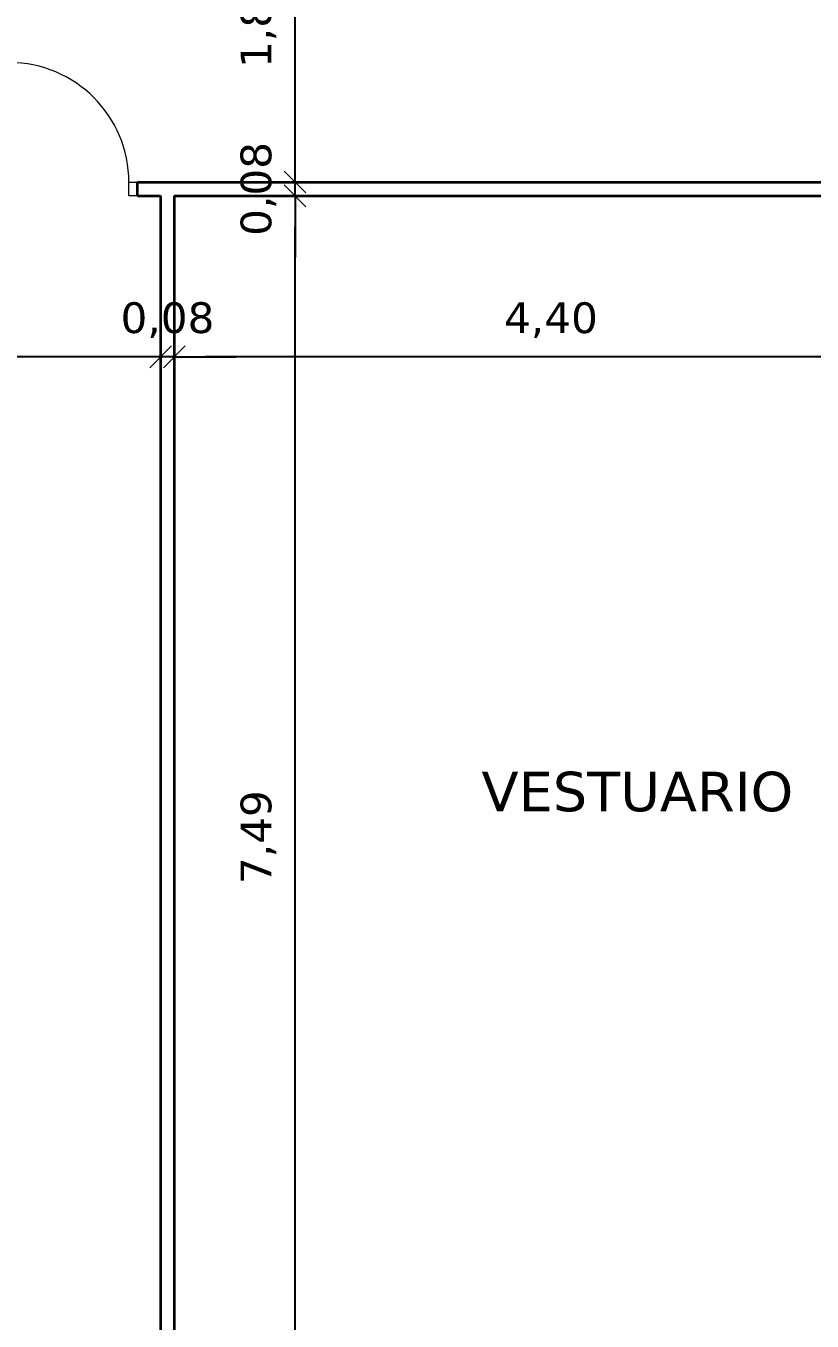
# Model space of a CAD drawing. Header units: metres. Extents: x -163 to 91, y -12 to 67.
# Drawn here: x -84.99 to -80.4, y -5.01 to 2.55 of the extents above; entities that cross this region are included whole.
import ezdxf

# ---------------------------------------------------------------- set-up
doc = ezdxf.new("R2010")
doc.units = ezdxf.units.M
doc.header["$LTSCALE"] = 0.508
doc.header["$PDMODE"] = 1
doc.header["$PDSIZE"] = -2
doc.layers.get('0').update_dxf_attribs({"lineweight": 18})
for name, color, linetype, lineweight in [('CARPINTERIA', 7, 'Continuous', 13), ('Dimension', 7, 'Continuous', 5), ('Muros', 7, 'Continuous', 35), ('None', 7, 'Continuous', 5), ('Zócalo', 7, 'Continuous', 9)]:
    doc.layers.add(name, color=color, linetype=linetype, lineweight=lineweight)
doc.styles.add('HoratioDBol', font='')
doc.styles.add('Verdana', font='verdana.ttf')
doc.styles.get('HoratioDBol').set_extended_font_data('HoratioDBol')
doc.dimstyles.new('personal', dxfattribs={"dimtxt": 0.214974, "dimasz": 0.179989, "dimexe": 0.15, "dimexo": 0.159, "dimgap": 0.001, "dimtad": 1, "dimzin": 3, "dimtxsty": 'HoratioDBol', "dimblk": 'VW_SLASH', "dimcen": 0, "dimdle": 0.001, "dimazin": 0, "dimtfac": 0.8, "dimtix": 1, "dimtmove": 0, "dimatfit": 0, "dimldrblk": 'VW_CONCAVEFILLED', "dimfxl": 0, "dimfrac": 2, "dimtolj": 1, "dimtzin": 3, "dimarcsym": 0})

# ---------------------------------------------------------------- blocks, each defined once
blk = doc.blocks.new('P 0.80 (0.10)')
at = {"layer": 'CARPINTERIA', "color": 0, "flags": 128}
for points in [[(-0.33, 0.739), (-0.35, 0.739), (-0.35, 0.04), (-0.33, 0.04)], [(-0.4, 0.0395), (-0.35, 0.0395), (-0.35, -0.0405), (-0.4, -0.0405)], [(0.35, 0.0395), (0.4, 0.0395), (0.4, -0.0405), (0.35, -0.0405)]]:
    blk.add_lwpolyline(points, close=True, dxfattribs=at)
at = {"layer": 'CARPINTERIA', "color": 0}
blk.add_arc((-0.35, 0.038), 0.7, 0, 90, dxfattribs=at)
blk = doc.blocks.new('VW_SLASH')
at = {"color": 0, "linetype": 'ByBlock', "lineweight": -2}
blk.add_line((0, 0), (-1, 0), dxfattribs=at)
at = {"layer": 'Zócalo', "color": 0}
blk.add_lwpolyline([(0.354, 0.354), (-0.354, -0.354)], dxfattribs=at)
blk = doc.blocks.new('*D309')
at = {"layer": 'Defpoints', "color": 0, "lineweight": 0, "transparency": 16777216}
for p in [(-89.0285, 0.62), (-84.2035, 0.34), (-89.0285, 0.2709)]:
    blk.add_point(p, dxfattribs=at)
at = {"layer": 'Dimension', "color": 0, "lineweight": -2, "transparency": 16777216}
for p, q in [((-89.0285, 0.4299), (-89.0285, 0.77)), ((-84.2035, 0.499), (-84.2035, 0.77)), ((-84.3835, 0.62), (-88.8485, 0.62))]:
    blk.add_line(p, q, dxfattribs=at)
at = {"layer": 'Dimension', "color": 0, "lineweight": -2, "transparency": 16777216, "xscale": 0.179989013671875, "yscale": 0.179989013671875, "zscale": 0.179989013671875, "rotation": 180}
blk.add_blockref('VW_SLASH', (-89.0285, 0.62), dxfattribs=at)
at = {"layer": 'Dimension', "color": 0, "lineweight": -2, "transparency": 16777216, "xscale": 0.179989013671875, "yscale": 0.179989013671875, "zscale": 0.179989013671875}
blk.add_blockref('VW_SLASH', (-84.2035, 0.62), dxfattribs=at)
at = {"layer": 'Dimension', "color": 0, "transparency": 16777216, "insert": (-86.616, 0.8341), "char_height": 0.17942, "attachment_point": 5, "style": 'Verdana'}
blk.add_mtext('\\A1;4,83', dxfattribs=at)
blk = doc.blocks.new('VW_CONCAVEFILLED')
at = {"linetype": 'ByBlock', "lineweight": 0}
blk.add_hatch(color=0, dxfattribs=at).paths.add_polyline_path([(-1.111, 0.298), (-1.079, 0.28), (-1.046, 0.263), (-1.013, 0.247), (-0.98, 0.231), (-0.947, 0.216), (-0.914, 0.201), (-0.88, 0.187), (-0.847, 0.173), (-0.813, 0.16), (-0.779, 0.147), (-0.745, 0.135), (-0.711, 0.123), (-0.677, 0.112), (-0.643, 0.101), (-0.608, 0.091), (-0.574, 0.082), (-0.539, 0.073), (-0.504, 0.064), (-0.469, 0.056), (-0.434, 0.049), (-0.398, 0.042), (-0.363, 0.035), (-0.327, 0.029), (-0.291, 0.024), (-0.255, 0.019), (-0.219, 0.015), (-0.183, 0.011), (-0.147, 0.008), (-0.11, 0.005), (-0.074, 0.003), (-0.037, 0.001), (0, 0), (-0.037, -0.001), (-0.074, -0.003), (-0.11, -0.005), (-0.147, -0.008), (-0.183, -0.011), (-0.219, -0.015), (-0.255, -0.019), (-0.291, -0.024), (-0.327, -0.029), (-0.363, -0.035), (-0.398, -0.042), (-0.434, -0.049), (-0.469, -0.056), (-0.504, -0.064), (-0.539, -0.073), (-0.574, -0.082), (-0.608, -0.091), (-0.643, -0.101), (-0.677, -0.112), (-0.711, -0.123), (-0.745, -0.135), (-0.779, -0.147), (-0.813, -0.16), (-0.847, -0.173), (-0.88, -0.187), (-0.914, -0.201), (-0.947, -0.216), (-0.98, -0.231), (-1.013, -0.247), (-1.046, -0.263), (-1.079, -0.28), (-1.111, -0.298), (-1.097, -0.282), (-1.085, -0.267), (-1.072, -0.25), (-1.061, -0.233), (-1.051, -0.215), (-1.041, -0.197), (-1.032, -0.179), (-1.024, -0.16), (-1.017, -0.141), (-1.011, -0.121), (-1.006, -0.101), (-1.001, -0.081), (-0.998, -0.061), (-0.996, -0.041), (-0.994, -0.02), (-0.994, 0), (-0.994, 0.02), (-0.996, 0.041), (-0.998, 0.061), (-1.001, 0.081), (-1.006, 0.101), (-1.011, 0.121), (-1.017, 0.141), (-1.024, 0.16), (-1.032, 0.179), (-1.041, 0.197), (-1.051, 0.215), (-1.061, 0.233), (-1.072, 0.25), (-1.085, 0.267), (-1.097, 0.282)])
at = {"layer": 'Zócalo', "color": 0}
blk.add_lwpolyline([(-1.111, 0.298), (-1.079, 0.28), (-1.046, 0.263), (-1.013, 0.247), (-0.98, 0.231), (-0.947, 0.216), (-0.914, 0.201), (-0.88, 0.187), (-0.847, 0.173), (-0.813, 0.16), (-0.779, 0.147), (-0.745, 0.135), (-0.711, 0.123), (-0.677, 0.112), (-0.643, 0.101), (-0.608, 0.091), (-0.574, 0.082), (-0.539, 0.073), (-0.504, 0.064), (-0.469, 0.056), (-0.434, 0.049), (-0.398, 0.042), (-0.363, 0.035), (-0.327, 0.029), (-0.291, 0.024), (-0.255, 0.019), (-0.219, 0.015), (-0.183, 0.011), (-0.147, 0.008), (-0.11, 0.005), (-0.074, 0.003), (-0.037, 0.001), (0, 0), (-0.037, -0.001), (-0.074, -0.003), (-0.11, -0.005), (-0.147, -0.008), (-0.183, -0.011), (-0.219, -0.015), (-0.255, -0.019), (-0.291, -0.024), (-0.327, -0.029), (-0.363, -0.035), (-0.398, -0.042), (-0.434, -0.049), (-0.469, -0.056), (-0.504, -0.064), (-0.539, -0.073), (-0.574, -0.082), (-0.608, -0.091), (-0.643, -0.101), (-0.677, -0.112), (-0.711, -0.123), (-0.745, -0.135), (-0.779, -0.147), (-0.813, -0.16), (-0.847, -0.173), (-0.88, -0.187), (-0.914, -0.201), (-0.947, -0.216), (-0.98, -0.231), (-1.013, -0.247), (-1.046, -0.263), (-1.079, -0.28), (-1.111, -0.298), (-1.097, -0.282), (-1.085, -0.267), (-1.072, -0.25), (-1.061, -0.233), (-1.051, -0.215), (-1.041, -0.197), (-1.032, -0.179), (-1.024, -0.16), (-1.017, -0.141), (-1.011, -0.121), (-1.006, -0.101), (-1.001, -0.081), (-0.998, -0.061), (-0.996, -0.041), (-0.994, -0.02), (-0.994, 0), (-0.994, 0.02), (-0.996, 0.041), (-0.998, 0.061), (-1.001, 0.081), (-1.006, 0.101), (-1.011, 0.121), (-1.017, 0.141), (-1.024, 0.16), (-1.032, 0.179), (-1.041, 0.197), (-1.051, 0.215), (-1.061, 0.233), (-1.072, 0.25), (-1.085, 0.267), (-1.097, 0.282)], close=True, dxfattribs=at)
blk = doc.blocks.new('*D310')
at = {"layer": 'Defpoints', "color": 0, "lineweight": 0, "transparency": 16777216}
for p in [(-84.2035, 0.62), (-84.2035, 0.34), (-84.1235, 0.2014)]:
    blk.add_point(p, dxfattribs=at)
at = {"layer": 'Dimension', "color": 0, "lineweight": -2, "transparency": 16777216}
for p, q in [((-84.2035, 0.499), (-84.2035, 0.77)), ((-84.1235, 0.3604), (-84.1235, 0.77)), ((-84.3835, 0.62), (-84.5635, 0.62)), ((-84.1235, 0.62), (-84.2035, 0.62)), ((-83.9435, 0.62), (-83.7636, 0.62))]:
    blk.add_line(p, q, dxfattribs=at)
at = {"layer": 'Dimension', "color": 0, "lineweight": -2, "transparency": 16777216, "xscale": 0.179989013671875, "yscale": 0.179989013671875, "zscale": 0.179989013671875}
blk.add_blockref('VW_SLASH', (-84.2035, 0.62), dxfattribs=at)
at = {"layer": 'Dimension', "color": 0, "lineweight": -2, "transparency": 16777216, "xscale": 0.179989013671875, "yscale": 0.179989013671875, "zscale": 0.179989013671875, "rotation": 180}
blk.add_blockref('VW_SLASH', (-84.1235, 0.62), dxfattribs=at)
at = {"layer": 'Dimension', "color": 0, "transparency": 16777216, "insert": (-84.1635, 0.8341), "char_height": 0.17942, "attachment_point": 5, "style": 'Verdana'}
blk.add_mtext('\\A1;0,08', dxfattribs=at)
blk = doc.blocks.new('*D311')
at = {"layer": 'Defpoints', "color": 0, "lineweight": 0, "transparency": 16777216}
for p in [(-84.1235, 0.62), (-79.7235, 0.35), (-84.1235, 0.2014)]:
    blk.add_point(p, dxfattribs=at)
at = {"layer": 'Dimension', "color": 0, "lineweight": -2, "transparency": 16777216}
for p, q in [((-84.1235, 0.3604), (-84.1235, 0.77)), ((-79.7235, 0.509), (-79.7235, 0.77)), ((-79.9035, 0.62), (-83.9435, 0.62))]:
    blk.add_line(p, q, dxfattribs=at)
at = {"layer": 'Dimension', "color": 0, "lineweight": -2, "transparency": 16777216, "xscale": 0.179989013671875, "yscale": 0.179989013671875, "zscale": 0.179989013671875, "rotation": 180}
blk.add_blockref('VW_SLASH', (-84.1235, 0.62), dxfattribs=at)
at = {"layer": 'Dimension', "color": 0, "lineweight": -2, "transparency": 16777216, "xscale": 0.179989013671875, "yscale": 0.179989013671875, "zscale": 0.179989013671875}
blk.add_blockref('VW_SLASH', (-79.7235, 0.62), dxfattribs=at)
at = {"layer": 'Dimension', "color": 0, "transparency": 16777216, "insert": (-81.9235, 0.8338), "char_height": 0.17942, "attachment_point": 5, "style": 'Verdana'}
blk.add_mtext('\\A1;4,40', dxfattribs=at)
blk = doc.blocks.new('*D316')
at = {"layer": 'Defpoints', "color": 0, "lineweight": 0, "transparency": 16777216}
for p in [(-83.4185, 3.52), (-83.2335, 3.52), (-83.1685, 1.64)]:
    blk.add_point(p, dxfattribs=at)
at = {"layer": 'Dimension', "color": 0, "lineweight": -2, "transparency": 16777216}
for p, q in [((-83.3925, 3.52), (-83.5685, 3.52)), ((-83.4185, 1.82), (-83.4185, 3.34)), ((-83.3275, 1.64), (-83.5685, 1.64))]:
    blk.add_line(p, q, dxfattribs=at)
at = {"layer": 'Dimension', "color": 0, "lineweight": -2, "transparency": 16777216, "xscale": 0.179989013671875, "yscale": 0.179989013671875, "zscale": 0.179989013671875}
for p, rotation in [((-83.4185, 3.52), 90), ((-83.4185, 1.64), 270)]:
    blk.add_blockref('VW_SLASH', p, dxfattribs=dict(at, rotation=rotation))
at = {"layer": 'Dimension', "color": 0, "transparency": 16777216, "insert": (-83.6326, 2.58), "char_height": 0.17942, "attachment_point": 5, "rotation": 90, "style": 'Verdana'}
blk.add_mtext('\\A1;1,88', dxfattribs=at)
blk = doc.blocks.new('*D317')
at = {"layer": 'Defpoints', "color": 0, "lineweight": 0, "transparency": 16777216}
for p in [(-83.4185, 1.64), (-83.1685, 1.64), (-84.0235, 1.56)]:
    blk.add_point(p, dxfattribs=at)
at = {"layer": 'Dimension', "color": 0, "lineweight": -2, "transparency": 16777216}
for p, q in [((-83.4185, 1.82), (-83.4185, 2)), ((-83.3275, 1.64), (-83.5685, 1.64)), ((-83.4185, 1.56), (-83.4185, 1.64)), ((-83.8645, 1.56), (-83.2685, 1.56)), ((-83.4185, 1.38), (-83.4185, 1.2))]:
    blk.add_line(p, q, dxfattribs=at)
at = {"layer": 'Dimension', "color": 0, "lineweight": -2, "transparency": 16777216, "xscale": 0.179989013671875, "yscale": 0.179989013671875, "zscale": 0.179989013671875}
for p, rotation in [((-83.4185, 1.64), 270), ((-83.4185, 1.56), 90)]:
    blk.add_blockref('VW_SLASH', p, dxfattribs=dict(at, rotation=rotation))
at = {"layer": 'Dimension', "color": 0, "transparency": 16777216, "insert": (-83.6326, 1.6), "char_height": 0.17942, "attachment_point": 5, "rotation": 90, "style": 'Verdana'}
blk.add_mtext('\\A1;0,08', dxfattribs=at)
blk = doc.blocks.new('*D318')
at = {"layer": 'Defpoints', "color": 0, "lineweight": 0, "transparency": 16777216}
for p in [(-84.0235, 1.56), (-83.4185, 1.56), (-84.1235, -5.9293)]:
    blk.add_point(p, dxfattribs=at)
at = {"layer": 'Dimension', "color": 0, "lineweight": -2, "transparency": 16777216}
for p, q in [((-83.8645, 1.56), (-83.2685, 1.56)), ((-83.4185, -5.7493), (-83.4185, 1.38)), ((-83.9645, -5.9293), (-83.2685, -5.9293))]:
    blk.add_line(p, q, dxfattribs=at)
at = {"layer": 'Dimension', "color": 0, "lineweight": -2, "transparency": 16777216, "xscale": 0.179989013671875, "yscale": 0.179989013671875, "zscale": 0.179989013671875}
for p, rotation in [((-83.4185, 1.56), 90), ((-83.4185, -5.9293), 270)]:
    blk.add_blockref('VW_SLASH', p, dxfattribs=dict(at, rotation=rotation))
at = {"layer": 'Dimension', "color": 0, "transparency": 16777216, "insert": (-83.6323, -2.1846), "char_height": 0.17942, "attachment_point": 5, "rotation": 90, "style": 'Verdana'}
blk.add_mtext('\\A1;7,49', dxfattribs=at)

msp = doc.modelspace()

# ---------------------------------------------------------------- linework, layer by layer
at = {"layer": 'Muros'}
for p, q in [((-84.3385, 1.64), (-78.2385, 1.64)), ((-84.3385, 1.56), (-84.3385, 1.64)), ((-84.3385, 1.56), (-84.2035, 1.56)), ((-84.2035, 1.56), (-84.2035, -5.9482)), ((-84.1235, 1.56), (-79.7235, 1.56)), ((-84.1235, 1.56), (-84.1235, -5.9293))]:
    msp.add_line(p, q, dxfattribs=at)

# ---------------------------------------------------------------- block references
at = {"layer": 'Muros', "color": 7}
msp.add_blockref('P 0.80 (0.10)', (-84.7385, 1.6), dxfattribs=at)

# ---------------------------------------------------------------- texts
at = {"layer": 'None', "color": 7, "insert": (-82.3293, -1.8026), "char_height": 0.23068, "attachment_point": 1, "line_spacing_factor": 1.003239, "style": 'Verdana'}
msp.add_mtext('VESTUARIO', dxfattribs=at)

# ---------------------------------------------------------------- dimensions: what is measured, and where the dimension line sits
at = {"layer": 'Dimension'}
for base, p1, p2, picture, middle in [((-83.4185, 3.52), (-83.1685, 1.64), (-83.2335, 3.52), '*D316', (-83.6326, 2.58)), ((-83.4185, 1.64), (-84.0235, 1.56), (-83.1685, 1.64), '*D317', (-83.6326, 1.6)), ((-83.4185, 1.56), (-84.1235, -5.9293), (-84.0235, 1.56), '*D318', (-83.6323, -2.1846))]:
    dim = msp.add_linear_dim(base=base, p1=p1, p2=p2, angle=270, dimstyle='personal', override={"dimtxt": 0.179421, "dimgap": 0.1, "dimpost": '<>', "dimtxsty": 'Verdana', "dimtmove": 2}, dxfattribs=at)
    dim.commit()
    dim.dimension.update_dxf_attribs({"geometry": picture, "text_midpoint": middle})
for base, p1, p2, picture, middle in [((-89.0285310162, 0.62), (-84.2035310162, 0.34), (-89.0285310162, 0.2709497526), '*D309', (-86.6160310162, 0.8340507537)), ((-84.2035, 0.62), (-84.1235, 0.2014), (-84.2035, 0.34), '*D310', (-84.1635, 0.8341)), ((-84.1235, 0.62), (-79.7235, 0.35), (-84.1235, 0.2014), '*D311', (-81.9235, 0.8338))]:
    dim = msp.add_linear_dim(base=base, p1=p1, p2=p2, dimstyle='personal', override={"dimtxt": 0.179421, "dimgap": 0.1, "dimpost": '<>', "dimtxsty": 'Verdana', "dimtmove": 2}, dxfattribs=at)
    dim.commit()
    dim.dimension.update_dxf_attribs({"geometry": picture, "text_midpoint": middle})

doc.saveas('drawing.dxf')
